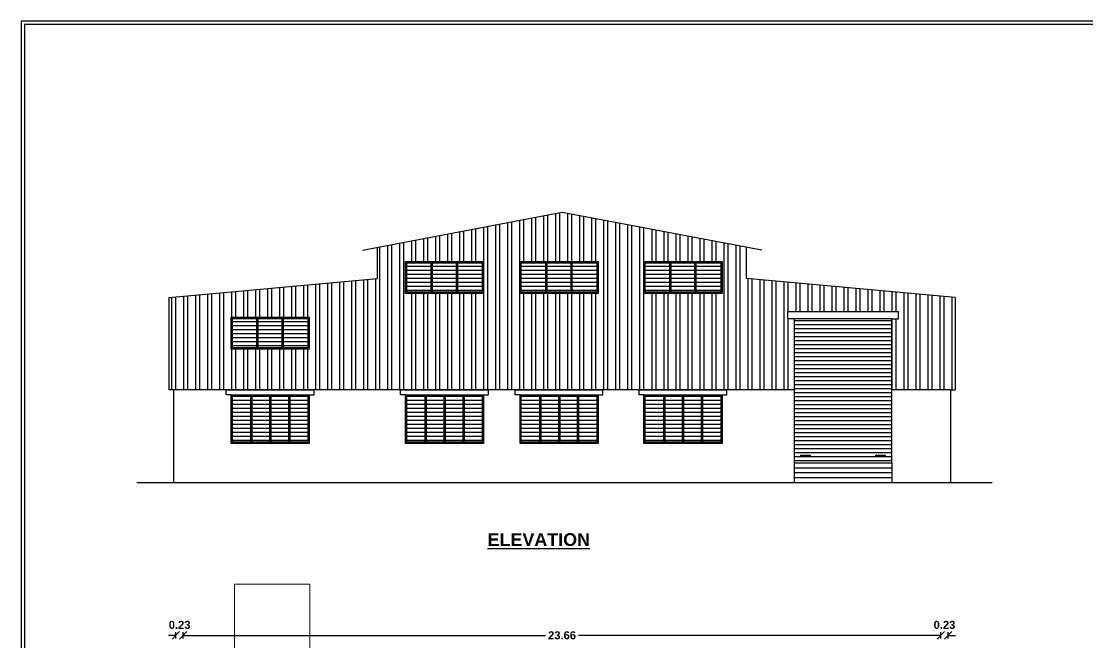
# Model space of a CAD drawing. Header units: metres. Extents: x 5701 to 70840, y 2546 to 3839.
# Drawn here: x 5971.6 to 6004.91, y 2658.44 to 2677.85 of the extents above; entities that cross this region are included whole.
import ezdxf

# ---------------------------------------------------------------- set-up
doc = ezdxf.new("R2010")
doc.units = ezdxf.units.M
doc.layers.add('WASTE_DISPOSAL', color=7, linetype='Continuous', lineweight=0)
doc.styles.get("Standard").update_dxf_attribs({"font": 'arialbd.ttf'})

# ---------------------------------------------------------------- blocks, each defined once
blk = doc.blocks.new('_Oblique')
at = {"color": 0, "linetype": 'ByBlock', "lineweight": -2}
blk.add_line((-0.5, -0.5), (0.5, 0.5), dxfattribs=at)

msp = doc.modelspace()

# ---------------------------------------------------------------- hatches: boundary and pattern name
h = msp.add_hatch()
h.set_pattern_fill('ANSI32', color=5, angle=45)
h.set_pattern_definition([(90, (-13303.9525, -33895.2442), (-0.375, 1e-16), []), (90, (-13303.8275, -33895.1192), (-0.375, 1e-16), [])])
h.paths.add_polyline_path([(5995.74275, 2668.55994), (5995.54275, 2668.55994), (5995.54275, 2668.78994), (5998.99275, 2668.78994), (5998.99275, 2668.55994), (5998.79275, 2668.55994), (5998.79275, 2666.3428), (6000.61744, 2666.3428), (6000.61744, 2666.34282), (6000.76775, 2666.3428), (6000.76775, 2669.222), (5994.25283, 2669.81517), (5994.25283, 2670.80301), (5988.48775, 2671.88889), (5982.72283, 2670.79828), (5982.72283, 2669.81518), (5976.20775, 2669.222), (5976.20775, 2666.3428), (5976.35775, 2666.3428), (5995.74275, 2666.3428)])
h.paths.add_polyline_path([(5978.15065, 2667.61474), (5978.15065, 2668.61474), (5980.59065, 2668.61474), (5980.59065, 2667.61474)], flags=16)
h.paths.add_polyline_path([(5978.19065, 2667.65474), (5978.19065, 2668.57474), (5980.55065, 2668.57474), (5980.55065, 2667.65474)], flags=0)
h.paths.add_polyline_path([(5983.59654, 2669.34916), (5983.59654, 2670.34916), (5986.03654, 2670.34916), (5986.03654, 2669.34916)], flags=16)
h.paths.add_polyline_path([(5983.63654, 2669.38916), (5983.63654, 2670.30916), (5985.99654, 2670.30916), (5985.99654, 2669.38916)], flags=0)
h.paths.add_polyline_path([(5987.17534, 2669.34916), (5987.17534, 2670.34916), (5989.61534, 2670.34916), (5989.61534, 2669.34916)], flags=16)
h.paths.add_polyline_path([(5987.21534, 2669.38916), (5987.21534, 2670.30916), (5989.57534, 2670.30916), (5989.57534, 2669.38916)], flags=0)
h.paths.add_polyline_path([(5991.04488, 2669.34916), (5991.04488, 2670.34916), (5993.48488, 2670.34916), (5993.48488, 2669.34916)], flags=16)
h.paths.add_polyline_path([(5991.08488, 2669.38916), (5991.08488, 2670.30916), (5993.44488, 2670.30916), (5993.44488, 2669.38916)], flags=0)
h = msp.add_hatch()
h.set_pattern_fill('ANSI31', color=3, angle=135)
h.set_pattern_definition([(180, (-13329.82259, -33892.04326), (0, -0.125), [])])
h.paths.add_polyline_path([(5983.63654, 2669.38916), (5984.40321, 2669.38916), (5984.40321, 2670.30916), (5983.63654, 2670.30916)])
h.paths.add_polyline_path([(5985.18988, 2670.30916), (5984.44321, 2670.30916), (5984.44321, 2669.38916), (5985.18988, 2669.38916)])
h.paths.add_polyline_path([(5985.99654, 2669.38916), (5985.99654, 2670.30916), (5985.22988, 2670.30916), (5985.22988, 2669.38916)])
h = msp.add_hatch()
h.set_pattern_fill('ANSI31', color=3, angle=135)
h.set_pattern_definition([(180, (-13326.2438, -33892.04326), (0, -0.125), [])])
h.paths.add_polyline_path([(5987.21534, 2669.38916), (5987.982, 2669.38916), (5987.982, 2670.30916), (5987.21534, 2670.30916)])
h.paths.add_polyline_path([(5988.76867, 2670.30916), (5988.022, 2670.30916), (5988.022, 2669.38916), (5988.76867, 2669.38916)])
h.paths.add_polyline_path([(5989.57534, 2669.38916), (5989.57534, 2670.30916), (5988.80867, 2670.30916), (5988.80867, 2669.38916)])
h = msp.add_hatch()
h.set_pattern_fill('ANSI31', color=3, angle=135)
h.set_pattern_definition([(180, (-13322.37426, -33892.04326), (0, -0.125), [])])
h.paths.add_polyline_path([(5991.08488, 2669.38916), (5991.85154, 2669.38916), (5991.85154, 2670.30916), (5991.08488, 2670.30916)])
h.paths.add_polyline_path([(5992.63821, 2670.30916), (5991.89154, 2670.30916), (5991.89154, 2669.38916), (5992.63821, 2669.38916)])
h.paths.add_polyline_path([(5993.44488, 2669.38916), (5993.44488, 2670.30916), (5992.67821, 2670.30916), (5992.67821, 2669.38916)])
h = msp.add_hatch()
h.set_pattern_fill('ANSI31', color=3, angle=135)
h.set_pattern_definition([(180, (-13335.26848, -33893.77768), (0, -0.125), [])])
h.paths.add_polyline_path([(5978.19065, 2667.65474), (5978.95732, 2667.65474), (5978.95732, 2668.57474), (5978.19065, 2668.57474)])
h.paths.add_polyline_path([(5979.74399, 2668.57474), (5978.99732, 2668.57474), (5978.99732, 2667.65474), (5979.74399, 2667.65474)])
h.paths.add_polyline_path([(5980.55065, 2667.65474), (5980.55065, 2668.57474), (5979.78399, 2668.57474), (5979.78399, 2667.65474)])
h = msp.add_hatch()
h.set_pattern_fill('ANSI31', color=3, angle=135)
h.set_pattern_definition([(180, (-13323.29895, -33895.2442), (0, -0.125), [])])
h.paths.add_polyline_path([(5995.74275, 2664.05994), (5998.79275, 2664.05994), (5998.79275, 2668.55994), (5995.74275, 2668.55994)])
h.paths.add_polyline_path([(5996.23825, 2664.30296), (5996.23825, 2664.2541), (5995.94295, 2664.2541), (5995.94295, 2664.30296)], flags=16)
h.paths.add_polyline_path([(5998.28861, 2664.30296), (5998.58391, 2664.30296), (5998.58391, 2664.2541), (5998.28861, 2664.2541)], flags=16)
h = msp.add_hatch()
h.set_pattern_fill('ANSI31', color=3, angle=135)
h.set_pattern_definition([(180, (6166.79055, -31749.10269), (0, -0.125), [])])
h.paths.add_polyline_path([(5978.76065, 2666.14994), (5978.19065, 2666.14994), (5978.19065, 2664.70994), (5978.76065, 2664.70994)])
h.paths.add_polyline_path([(5979.35065, 2666.14994), (5978.80065, 2666.14994), (5978.80065, 2664.70994), (5979.35065, 2664.70994)])
h.paths.add_polyline_path([(5979.94065, 2666.14994), (5979.39065, 2666.14994), (5979.39065, 2664.70994), (5979.94065, 2664.70994)])
h.paths.add_polyline_path([(5979.98065, 2664.70994), (5980.55065, 2664.70994), (5980.55065, 2666.14994), (5979.98065, 2666.14994)])
h = msp.add_hatch()
h.set_pattern_fill('ANSI31', color=3, angle=135)
h.set_pattern_definition([(180, (6172.23644, -31749.10269), (0, -0.125), [])])
h.paths.add_polyline_path([(5984.20654, 2666.14994), (5983.63654, 2666.14994), (5983.63654, 2664.70994), (5984.20654, 2664.70994)])
h.paths.add_polyline_path([(5984.79654, 2666.14994), (5984.24654, 2666.14994), (5984.24654, 2664.70994), (5984.79654, 2664.70994)])
h.paths.add_polyline_path([(5985.38654, 2666.14994), (5984.83654, 2666.14994), (5984.83654, 2664.70994), (5985.38654, 2664.70994)])
h.paths.add_polyline_path([(5985.42654, 2664.70994), (5985.99654, 2664.70994), (5985.99654, 2666.14994), (5985.42654, 2666.14994)])
h = msp.add_hatch()
h.set_pattern_fill('ANSI31', color=3, angle=135)
h.set_pattern_definition([(180, (6175.81523, -31749.10269), (0, -0.125), [])])
h.paths.add_polyline_path([(5987.78534, 2666.14994), (5987.21534, 2666.14994), (5987.21534, 2664.70994), (5987.78534, 2664.70994)])
h.paths.add_polyline_path([(5988.37534, 2666.14994), (5987.82534, 2666.14994), (5987.82534, 2664.70994), (5988.37534, 2664.70994)])
h.paths.add_polyline_path([(5988.96534, 2666.14994), (5988.41534, 2666.14994), (5988.41534, 2664.70994), (5988.96534, 2664.70994)])
h.paths.add_polyline_path([(5989.00534, 2664.70994), (5989.57534, 2664.70994), (5989.57534, 2666.14994), (5989.00534, 2666.14994)])
h = msp.add_hatch()
h.set_pattern_fill('ANSI31', color=3, angle=135)
h.set_pattern_definition([(180, (6179.68477, -31749.10269), (0, -0.125), [])])
h.paths.add_polyline_path([(5991.65488, 2666.14994), (5991.08488, 2666.14994), (5991.08488, 2664.70994), (5991.65488, 2664.70994)])
h.paths.add_polyline_path([(5992.24488, 2666.14994), (5991.69488, 2666.14994), (5991.69488, 2664.70994), (5992.24488, 2664.70994)])
h.paths.add_polyline_path([(5992.83488, 2666.14994), (5992.28488, 2666.14994), (5992.28488, 2664.70994), (5992.83488, 2664.70994)])
h.paths.add_polyline_path([(5992.87488, 2664.70994), (5993.44488, 2664.70994), (5993.44488, 2666.14994), (5992.87488, 2666.14994)])

# ---------------------------------------------------------------- linework, layer by layer
for p, q in [((5982.72283, 2669.81518), (5982.72283, 2670.80303)), ((5984.40321, 2669.38916), (5984.40321, 2670.30916)), ((5984.44321, 2669.38916), (5984.44321, 2670.30916)), ((5985.18988, 2669.38916), (5985.18988, 2670.30916)), ((5985.22988, 2669.38916), (5985.22988, 2670.30916)), ((5987.982, 2669.38916), (5987.982, 2670.30916)), ((5988.022, 2669.38916), (5988.022, 2670.30916)), ((5988.76867, 2669.38916), (5988.76867, 2670.30916)), ((5988.80867, 2669.38916), (5988.80867, 2670.30916)), ((5991.85154, 2669.38916), (5991.85154, 2670.30916)), ((5991.89154, 2669.38916), (5991.89154, 2670.30916)), ((5992.63821, 2669.38916), (5992.63821, 2670.30916)), ((5992.67821, 2669.38916), (5992.67821, 2670.30916)), ((5976.20775, 2669.222), (5982.72283, 2669.81518)), ((5976.20775, 2669.222), (5976.20775, 2666.3428)), ((6000.76775, 2669.222), (6000.76775, 2666.3428)), ((5978.95732, 2667.65474), (5978.95732, 2668.57474)), ((5978.99732, 2667.65474), (5978.99732, 2668.57474)), ((5979.74399, 2667.65474), (5979.74399, 2668.57474)), ((5979.78399, 2667.65474), (5979.78399, 2668.57474)), ((5995.54275, 2668.55994), (5995.54275, 2668.78994)), ((5995.54275, 2668.78994), (5998.99275, 2668.78994)), ((5995.74275, 2668.55994), (5995.54275, 2668.55994)), ((5998.79275, 2668.55994), (5998.99275, 2668.55994)), ((5998.99275, 2668.55994), (5998.99275, 2668.78994)), ((5976.35775, 2666.3428), (5976.20775, 2666.3428)), ((5995.74275, 2666.3428), (5976.35775, 2666.3428)), ((5978.00065, 2666.18994), (5978.00065, 2666.33994)), ((5978.00065, 2666.33994), (5980.74065, 2666.33994)), ((5980.74065, 2666.18994), (5980.74065, 2666.33994)), ((5983.44654, 2666.18994), (5983.44654, 2666.33994)), ((5983.44654, 2666.33994), (5986.18654, 2666.33994)), ((5986.18654, 2666.18994), (5986.18654, 2666.33994)), ((5987.02534, 2666.18994), (5987.02534, 2666.33994)), ((5987.02534, 2666.33994), (5989.76534, 2666.33994)), ((5989.76534, 2666.18994), (5989.76534, 2666.33994)), ((5990.89488, 2666.18994), (5990.89488, 2666.33994)), ((5990.89488, 2666.33994), (5993.63488, 2666.33994)), ((5993.63488, 2666.18994), (5993.63488, 2666.33994)), ((6000.61775, 2666.3428), (5998.79275, 2666.3428)), ((6000.61744, 2666.34282), (6000.61775, 2663.44994)), ((6000.61775, 2666.3428), (6000.76775, 2666.3428)), ((5978.15065, 2666.18994), (5978.00065, 2666.18994)), ((5978.15065, 2664.66994), (5978.15065, 2666.18994)), ((5978.15065, 2666.18994), (5980.59065, 2666.18994)), ((5978.19065, 2664.70994), (5978.19065, 2666.14994)), ((5978.19065, 2666.14994), (5980.55065, 2666.14994)), ((5978.76065, 2666.14994), (5978.76065, 2664.70994)), ((5978.80065, 2666.14994), (5978.80065, 2664.70994)), ((5979.35065, 2666.14994), (5979.35065, 2664.70994)), ((5979.39065, 2666.14994), (5979.39065, 2664.70994)), ((5979.94065, 2666.14994), (5979.94065, 2664.70994)), ((5979.98065, 2666.14994), (5979.98065, 2664.70994)), ((5980.55065, 2666.14994), (5980.55065, 2664.70994)), ((5980.59065, 2666.18994), (5980.59065, 2664.66994)), ((5980.59065, 2666.18994), (5980.74065, 2666.18994)), ((5983.59654, 2666.18994), (5983.44654, 2666.18994)), ((5983.59654, 2664.66994), (5983.59654, 2666.18994)), ((5983.59654, 2666.18994), (5986.03654, 2666.18994)), ((5983.63654, 2664.70994), (5983.63654, 2666.14994)), ((5983.63654, 2666.14994), (5985.99654, 2666.14994)), ((5984.20654, 2666.14994), (5984.20654, 2664.70994)), ((5984.24654, 2666.14994), (5984.24654, 2664.70994)), ((5984.79654, 2666.14994), (5984.79654, 2664.70994)), ((5984.83654, 2666.14994), (5984.83654, 2664.70994)), ((5985.38654, 2666.14994), (5985.38654, 2664.70994)), ((5985.42654, 2666.14994), (5985.42654, 2664.70994)), ((5985.99654, 2666.14994), (5985.99654, 2664.70994)), ((5986.03654, 2666.18994), (5986.03654, 2664.66994)), ((5986.03654, 2666.18994), (5986.18654, 2666.18994)), ((5987.17534, 2666.18994), (5987.02534, 2666.18994)), ((5987.17534, 2664.66994), (5987.17534, 2666.18994)), ((5987.17534, 2666.18994), (5989.61534, 2666.18994)), ((5987.21534, 2664.70994), (5987.21534, 2666.14994)), ((5987.21534, 2666.14994), (5989.57534, 2666.14994)), ((5987.78534, 2666.14994), (5987.78534, 2664.70994)), ((5987.82534, 2666.14994), (5987.82534, 2664.70994)), ((5988.37534, 2666.14994), (5988.37534, 2664.70994)), ((5988.41534, 2666.14994), (5988.41534, 2664.70994)), ((5988.96534, 2666.14994), (5988.96534, 2664.70994)), ((5989.00534, 2666.14994), (5989.00534, 2664.70994)), ((5989.57534, 2666.14994), (5989.57534, 2664.70994)), ((5989.61534, 2666.18994), (5989.61534, 2664.66994)), ((5989.61534, 2666.18994), (5989.76534, 2666.18994)), ((5991.04488, 2666.18994), (5990.89488, 2666.18994)), ((5991.04488, 2664.66994), (5991.04488, 2666.18994)), ((5991.04488, 2666.18994), (5993.48488, 2666.18994)), ((5991.08488, 2664.70994), (5991.08488, 2666.14994)), ((5991.08488, 2666.14994), (5993.44488, 2666.14994)), ((5991.65488, 2666.14994), (5991.65488, 2664.70994)), ((5991.69488, 2666.14994), (5991.69488, 2664.70994)), ((5992.24488, 2666.14994), (5992.24488, 2664.70994)), ((5992.28488, 2666.14994), (5992.28488, 2664.70994)), ((5992.83488, 2666.14994), (5992.83488, 2664.70994)), ((5992.87488, 2666.14994), (5992.87488, 2664.70994)), ((5993.44488, 2666.14994), (5993.44488, 2664.70994)), ((5993.48488, 2666.18994), (5993.48488, 2664.66994)), ((5993.48488, 2666.18994), (5993.63488, 2666.18994)), ((5980.59065, 2664.66994), (5978.15065, 2664.66994)), ((5980.55065, 2664.70994), (5978.19065, 2664.70994)), ((5986.03654, 2664.66994), (5983.59654, 2664.66994)), ((5985.99654, 2664.70994), (5983.63654, 2664.70994)), ((5989.61534, 2664.66994), (5987.17534, 2664.66994)), ((5989.57534, 2664.70994), (5987.21534, 2664.70994)), ((5993.48488, 2664.66994), (5991.04488, 2664.66994)), ((5993.44488, 2664.70994), (5991.08488, 2664.70994)), ((5995.74275, 2664.05994), (5995.74275, 2663.44994)), ((5995.74275, 2663.90744), (5998.79275, 2663.90744)), ((5998.79275, 2664.05994), (5998.79275, 2663.44994)), ((5995.74275, 2663.75494), (5998.79275, 2663.75494)), ((5995.74275, 2663.60244), (5998.79275, 2663.60244)), ((5975.21049, 2663.44994), (6001.918, 2663.44994)), ((5976.42775, 2658.57303), (5976.42775, 2658.77303)), ((5976.65775, 2658.57303), (5976.65775, 2658.77303)), ((5976.65775, 2658.57303), (5976.65775, 2658.77303)), ((6000.31775, 2658.57303), (6000.31775, 2658.77303)), ((6000.31775, 2658.57303), (6000.31775, 2658.77303)), ((6000.54775, 2658.57303), (6000.54775, 2658.77303))]:
    msp.add_line(p, q)
at = {"color": 3}
for p, q in [((5976.42775, 2658.67303), (5976.19775, 2658.67303)), ((5976.65775, 2658.67303), (5976.88775, 2658.67303)), ((5976.65775, 2658.67303), (5987.97133, 2658.67303)), ((6000.31775, 2658.67303), (5989.00417, 2658.67303)), ((6000.31775, 2658.67303), (6000.08775, 2658.67303)), ((6000.54775, 2658.67303), (6000.77775, 2658.67303))]:
    msp.add_line(p, q, dxfattribs=at)
for points in [[(5971.59879, 2677.85317), (5971.59879, 2593.85317), (6091.59879, 2593.85317), (6091.59879, 2677.85317)], [(5971.69879, 2677.75317), (5971.69879, 2593.95317), (6091.49879, 2593.95317), (6091.49879, 2677.75317)], [(5986.03654, 2669.34916), (5983.59654, 2669.34916), (5983.59654, 2670.34916), (5986.03654, 2670.34916)], [(5985.99654, 2669.38916), (5983.63654, 2669.38916), (5983.63654, 2670.30916), (5985.99654, 2670.30916)], [(5989.61534, 2669.34916), (5987.17534, 2669.34916), (5987.17534, 2670.34916), (5989.61534, 2670.34916)], [(5989.57534, 2669.38916), (5987.21534, 2669.38916), (5987.21534, 2670.30916), (5989.57534, 2670.30916)], [(5993.48488, 2669.34916), (5991.04488, 2669.34916), (5991.04488, 2670.34916), (5993.48488, 2670.34916)], [(5993.44488, 2669.38916), (5991.08488, 2669.38916), (5991.08488, 2670.30916), (5993.44488, 2670.30916)], [(5980.59065, 2667.61474), (5978.15065, 2667.61474), (5978.15065, 2668.61474), (5980.59065, 2668.61474)], [(5980.55065, 2667.65474), (5978.19065, 2667.65474), (5978.19065, 2668.57474), (5980.55065, 2668.57474)], [(5995.74275, 2664.05994), (5998.79275, 2664.05994), (5998.79275, 2668.55994), (5995.74275, 2668.55994)], [(5996.23825, 2664.2541), (5995.94295, 2664.2541), (5995.94295, 2664.30296), (5996.23825, 2664.30296)], [(5998.58391, 2664.2541), (5998.28861, 2664.2541), (5998.28861, 2664.30296), (5998.58391, 2664.30296)]]:
    msp.add_lwpolyline(points, close=True)
for points in [[(5982.25208, 2670.70923), (5988.48775, 2671.88889), (5994.727, 2670.71369)], [(6000.76775, 2669.222), (5994.25283, 2669.81517), (5994.25283, 2670.80301)], [(5976.35775, 2663.44994), (5976.35775, 2666.3428)]]:
    msp.add_lwpolyline(points)
at = {"layer": 'WASTE_DISPOSAL', "color": 2}
msp.add_lwpolyline([(5978.25333, 2657.74169), (5980.60877, 2657.74169), (5980.60877, 2660.27169), (5978.25333, 2660.27169)], close=True, dxfattribs=at)

# ---------------------------------------------------------------- block references
at = {"color": 3, "xscale": 0.23, "yscale": 0.23, "zscale": 0.23}
for p in [(5976.42775, 2658.67303), (6000.31775, 2658.67303), (6000.31775, 2658.67303)]:
    msp.add_blockref('_Oblique', p, dxfattribs=at)
at = {"color": 3, "xscale": 0.23, "yscale": 0.23, "zscale": 0.23, "rotation": 180}
for p in [(5976.65775, 2658.67303), (5976.65775, 2658.67303), (6000.54775, 2658.67303)]:
    msp.add_blockref('_Oblique', p, dxfattribs=at)

# ---------------------------------------------------------------- texts
at = {"insert": (5986.16318, 2661.86445), "char_height": 0.4, "attachment_point": 1}
msp.add_mtext_dynamic_manual_height_columns('{\\LELEVATION}', width=32.9890573, gutter_width=1, heights=[0], dxfattribs=at)
at = {"color": 1, "char_height": 0.25, "attachment_point": 5}
for s, insert in [('\\A1;0.23', (5976.54275, 2658.99803)), ('\\A1;0.23', (6000.43275, 2658.99803)), ('\\A1;23.66', (5988.48775, 2658.67303))]:
    msp.add_mtext(s, dxfattribs=dict(at, insert=insert))

doc.saveas('drawing.dxf')
